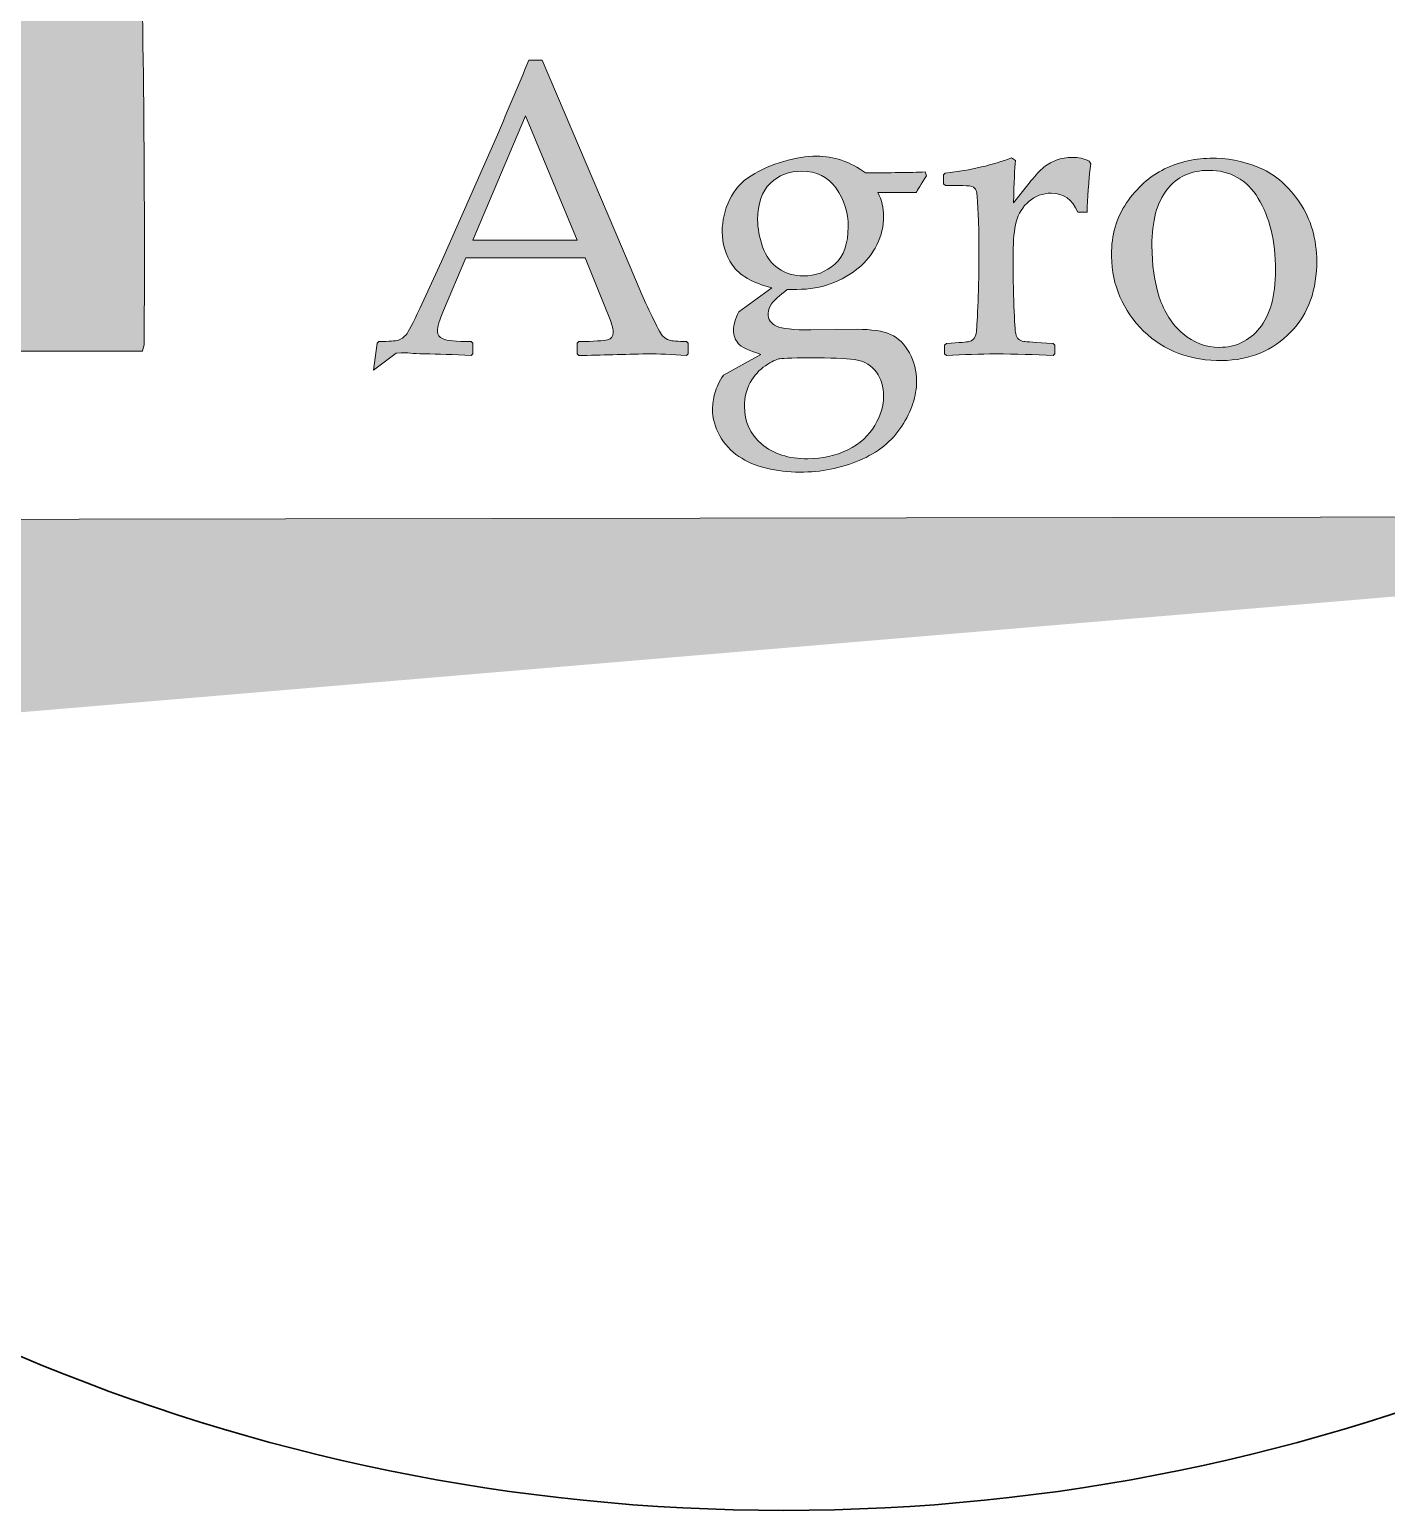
# Model space of a CAD drawing. Header units: inches. Extents: x -88 to 1851, y -517 to 1069.
# Drawn here: x 292.3 to 489.9, y 41.9 to 257.6 of the extents above; entities that cross this region are included whole.
import ezdxf

# ---------------------------------------------------------------- set-up
doc = ezdxf.new("R2010")
doc.units = ezdxf.units.IN
doc.header["$MEASUREMENT"] = 0
doc.layers.add('Layer 1', color=7, linetype='Continuous')

# ---------------------------------------------------------------- blocks, each defined once
blk = doc.blocks.new('block 4')
at = {"layer": 'Layer 1', "true_color": 0x754c24}
h = blk.add_hatch(color=27, dxfattribs=at)
h.dxf.hatch_style = 2
edge = h.paths.add_edge_path()
edge.add_spline(control_points=[(302.26, 374.32), (306.04, 377.49), (309.55, 380.07), (312.6, 383.11), (314.85, 385.36), (316.67, 386.08), (319.67, 384.44), (321.4, 383.5), (323.77, 383.73), (325.95, 384.29), (323.45, 384.78), (320.94, 385.28), (317.42, 385.97), (321.08, 389.86), (323.87, 392.84), (327.04, 396.22), (327.04, 396.22), (327.04, 393.4), (327.04, 393.4), (329.02, 397.28), (330.87, 401.34), (333.1, 405.18), (335.39, 409.11), (338.06, 412.83), (341.38, 416.3), (338.65, 408.83), (335.92, 401.36), (333.13, 393.71), (338.58, 393.54), (344.26, 398.55), (350.81, 394.07), (350.02, 393.67), (349.68, 393.43), (349.3, 393.31), (335.02, 388.89), (324.18, 379.46), (314.35, 368.77), (310.79, 364.91), (308.02, 360.29), (305.21, 355.81), (304.38, 354.48), (304.32, 352.43), (304.46, 350.76), (308.27, 304.55), (309.17, 258.25), (308.95, 211.92), (308.95, 211.65), (308.85, 211.39), (308.71, 210.71), (308.71, 210.71), (276.35, 210.71), (276.35, 210.71), (276.63, 214.55), (276.91, 218.31), (277.18, 222.07), (279.74, 258.07), (282.29, 294.08), (284.85, 330.08), (285.44, 338.37), (285.67, 346.71), (286.77, 354.92), (287.46, 359.98), (285.93, 363.73), (282.43, 366.83), (277.04, 371.61), (271.56, 376.31), (265.86, 380.73), (263.07, 382.89), (259.7, 384.31), (256.63, 386.14), (255.98, 386.52), (255.25, 387.13), (255, 387.8), (253.63, 391.45), (252.4, 395.15), (250.76, 399.88), (253.5, 398.79), (255.17, 398.01), (256.91, 397.47), (259.08, 396.8), (259.78, 395.6), (259.58, 393.25), (259.22, 388.92), (260.82, 385.62), (265.29, 384.02), (269.31, 382.57), (272.31, 383.92), (273.66, 389.02), (278.3, 385.33), (282.64, 381.88), (286.49, 378.82), (288.15, 381.74), (289.78, 384.58), (291.38, 387.45), (294.29, 392.67), (292.44, 398.42), (287.2, 401.32), (286.11, 401.92), (285.11, 403.35), (284.81, 404.59), (281.22, 419.3), (274.84, 432.62), (263.77, 443.05), (260.34, 446.3), (255.12, 448.26), (250.38, 449.4), (235.36, 453.01), (220.3, 451.06), (205.36, 448.33), (199.92, 447.35), (194.54, 446.01), (189.09, 445), (202.86, 451.51), (217.36, 455.34), (233.36, 456.69), (221.06, 462.44), (209.89, 468.15), (200.03, 478.11), (201.81, 477.41), (202.57, 477.18), (203.27, 476.83), (212.62, 472.07), (222.42, 468.02), (231.16, 462.33), (239.45, 456.94), (248.55, 456.09), (258.07, 454.15), (256.66, 479.13), (261.4, 502.83), (269.29, 526), (267.89, 513.04), (266.49, 500.08), (265.1, 487.12), (265.58, 486.95), (266.07, 486.79), (266.56, 486.63), (274.4, 500.91), (285, 511.79), (301.83, 515.62), (301.34, 515.1), (301.17, 514.79), (300.9, 514.65), (292.4, 509.88), (285.28, 503.6), (278.67, 496.37), (268.13, 484.85), (263.87, 472.08), (267.49, 456.7), (268.44, 452.65), (269.9, 449.68), (272.97, 446.5), (278.67, 440.61), (283.04, 433.42), (287.93, 426.75), (288.88, 425.44), (289.66, 424), (290.64, 422.44), (293.79, 428.99), (296.81, 435.3), (299.86, 441.61), (300.69, 443.32), (301.31, 445.21), (302.46, 446.66), (313.05, 460), (316.5, 476.17), (320.72, 492.05), (321.07, 493.35), (321.36, 494.67), (322.38, 495.93), (322.02, 491.77), (321.76, 487.61), (321.27, 483.47), (320.78, 479.31), (320.07, 475.18), (319.76, 470.58), (338.02, 490.61), (361.11, 499.9), (387.7, 501.57), (367.15, 496.77), (348.45, 488.6), (334.06, 472.78), (341.62, 473.74), (349.12, 475.13), (356.66, 475.53), (364.19, 475.93), (371.77, 475.33), (379.31, 474.74), (363.41, 473.97), (347.81, 471.86), (332.69, 466.75), (328.27, 465.25), (324.74, 463.13), (321.72, 459.12), (310.58, 444.31), (303.46, 427.64), (297.8, 410.24), (296.92, 407.55), (297.36, 404.38), (297.4, 401.44), (297.43, 398.59), (297.75, 395.74), (297.91, 392.88), (298.11, 389.22), (297.21, 385.56), (300.41, 382.28), (301.91, 380.73), (301.61, 377.44), (302.26, 374.32)], knot_values=[0, 0, 0, 0, 1, 1, 1, 2, 2, 2, 3, 3, 3, 4, 4, 4, 5, 5, 5, 6, 6, 6, 7, 7, 7, 8, 8, 8, 9, 9, 9, 10, 10, 10, 11, 11, 11, 12, 12, 12, 13, 13, 13, 14, 14, 14, 15, 15, 15, 16, 16, 16, 17, 17, 17, 18, 18, 18, 19, 19, 19, 20, 20, 20, 21, 21, 21, 22, 22, 22, 23, 23, 23, 24, 24, 24, 25, 25, 25, 26, 26, 26, 27, 27, 27, 28, 28, 28, 29, 29, 29, 30, 30, 30, 31, 31, 31, 32, 32, 32, 33, 33, 33, 34, 34, 34, 35, 35, 35, 36, 36, 36, 37, 37, 37, 38, 38, 38, 39, 39, 39, 40, 40, 40, 41, 41, 41, 42, 42, 42, 43, 43, 43, 44, 44, 44, 45, 45, 45, 46, 46, 46, 47, 47, 47, 48, 48, 48, 49, 49, 49, 50, 50, 50, 51, 51, 51, 52, 52, 52, 53, 53, 53, 54, 54, 54, 55, 55, 55, 56, 56, 56, 57, 57, 57, 58, 58, 58, 59, 59, 59, 60, 60, 60, 61, 61, 61, 62, 62, 62, 63, 63, 63, 64, 64, 64, 65, 65, 65, 66, 66, 66, 67, 67, 67, 68, 68, 68, 69, 69, 69, 69], degree=3, periodic=0)
edge.add_line((302.26, 374.32), (302.26, 374.32))
at = {"layer": 'Layer 1', "true_color": 0x603813}
h = blk.add_hatch(color=39, dxfattribs=at)
h.dxf.hatch_style = 2
h.paths.add_polyline_path([(356.83, 226.89), (372.01, 226.89), (364.48, 244.98)])
edge = h.paths.add_edge_path()
edge.add_spline(control_points=[(345.66, 210.45), (345.66, 210.45), (342.35, 207.97), (342.35, 207.97), (342.35, 207.97), (342.88, 211.87), (342.88, 211.87), (342.88, 211.87), (343.15, 212.11), (343.15, 212.11), (344.61, 212.13), (345.55, 212.2), (345.97, 212.33), (346.39, 212.46), (346.77, 212.72), (347.09, 213.11), (347.43, 213.5), (348.09, 214.78), (349.09, 216.94), (349.09, 216.94), (352.24, 223.78), (352.24, 223.78), (352.24, 223.78), (360.4, 242.25), (360.4, 242.25), (361.94, 245.87), (363.47, 249.48), (364.99, 253.1), (364.99, 253.1), (366.94, 253.1), (366.94, 253.1), (366.94, 253.1), (379.74, 222.99), (379.74, 222.99), (379.74, 222.99), (381.45, 218.97), (381.45, 218.97), (381.95, 217.83), (382.53, 216.6), (383.18, 215.25), (383.83, 213.91), (384.27, 213.13), (384.52, 212.88), (384.78, 212.65), (385.09, 212.46), (385.45, 212.33), (385.82, 212.2), (386.65, 212.13), (387.93, 212.11), (387.93, 212.11), (388.17, 211.87), (388.17, 211.87), (388.17, 211.87), (388.17, 210.31), (388.17, 210.31), (388.17, 210.31), (387.93, 210.07), (387.93, 210.07), (385.81, 210.25), (383.9, 210.34), (382.2, 210.34), (378.88, 210.24), (375.56, 210.15), (372.24, 210.07), (372.24, 210.07), (372.01, 210.31), (372.01, 210.31), (372.01, 210.31), (372.01, 211.87), (372.01, 211.87), (372.01, 211.87), (372.24, 212.11), (372.24, 212.11), (374.48, 212.15), (375.88, 212.24), (376.44, 212.39), (377, 212.54), (377.28, 212.88), (377.28, 213.43), (377.28, 213.87), (377.14, 214.45), (376.86, 215.17), (376.86, 215.17), (373.17, 224.31), (373.17, 224.31), (373.17, 224.31), (355.81, 224.31), (355.81, 224.31), (355.81, 224.31), (352.54, 216.64), (352.54, 216.64), (351.96, 215.25), (351.67, 214.25), (351.67, 213.6), (351.67, 213.1), (351.94, 212.73), (352.48, 212.5), (353.02, 212.26), (354.38, 212.13), (356.56, 212.11), (356.56, 212.11), (356.83, 211.87), (356.83, 211.87), (356.83, 211.87), (356.83, 210.31), (356.83, 210.31), (356.83, 210.31), (356.59, 210.07), (356.59, 210.07), (354.01, 210.23), (351.75, 210.31), (349.81, 210.31), (347.61, 210.31), (347.9, 210.61), (345.66, 210.45)], knot_values=[0, 0, 0, 0, 1, 1, 1, 2, 2, 2, 3, 3, 3, 4, 4, 4, 5, 5, 5, 6, 6, 6, 7, 7, 7, 8, 8, 8, 9, 9, 9, 10, 10, 10, 11, 11, 11, 12, 12, 12, 13, 13, 13, 14, 14, 14, 15, 15, 15, 16, 16, 16, 17, 17, 17, 18, 18, 18, 19, 19, 19, 20, 20, 20, 21, 21, 21, 22, 22, 22, 23, 23, 23, 24, 24, 24, 25, 25, 25, 26, 26, 26, 27, 27, 27, 28, 28, 28, 29, 29, 29, 30, 30, 30, 31, 31, 31, 32, 32, 32, 33, 33, 33, 34, 34, 34, 35, 35, 35, 36, 36, 36, 37, 37, 37, 38, 38, 38, 38], degree=3, periodic=0)
edge.add_line((345.66, 210.45), (345.66, 210.45))
h = blk.add_hatch(color=39, dxfattribs=at)
h.dxf.hatch_style = 2
edge = h.paths.add_edge_path()
edge.add_spline(control_points=[(422.69, 236.82), (422.69, 236.82), (422.93, 236.28), (422.93, 236.28), (422.11, 235.02), (421.6, 234.2), (421.4, 233.82), (421.4, 233.82), (415.82, 233.82), (415.82, 233.82), (416.38, 232.72), (416.66, 231.57), (416.66, 230.37), (416.66, 228.95), (416.34, 227.57), (415.69, 226.23), (415.04, 224.89), (414.13, 223.75), (412.97, 222.81), (411.81, 221.87), (410.5, 221.12), (409.03, 220.56), (407.56, 220.01), (405.88, 219.72), (404.01, 219.72), (404.01, 219.72), (402.63, 219.72), (402.63, 219.72), (401.45, 218.79), (400.69, 218.08), (400.35, 217.63), (400.01, 217.16), (399.84, 216.69), (399.84, 216.22), (399.84, 215.33), (400.24, 214.72), (401.05, 214.36), (401.86, 214), (403.54, 213.81), (406.08, 213.81), (406.08, 213.81), (412.79, 213.9), (412.79, 213.9), (414.91, 213.9), (416.54, 213.66), (417.67, 213.16), (418.8, 212.66), (419.71, 211.76), (420.41, 210.47), (421.11, 209.18), (421.46, 207.82), (421.46, 206.38), (421.46, 204.18), (420.75, 201.98), (419.32, 199.79), (417.89, 197.6), (415.82, 195.94), (413.12, 194.8), (410.43, 193.66), (407.54, 193.09), (404.49, 193.09), (402.75, 193.09), (401.11, 193.28), (399.58, 193.66), (398.05, 194.04), (396.71, 194.62), (395.56, 195.39), (394.41, 196.15), (393.49, 197.16), (392.79, 198.4), (392.09, 199.64), (391.74, 200.93), (391.74, 202.27), (391.74, 203.01), (391.85, 203.78), (392.07, 204.59), (392.29, 205.4), (392.71, 206.28), (393.33, 207.22), (393.33, 207.22), (398.76, 210.25), (398.76, 210.25), (397.02, 210.79), (395.92, 211.32), (395.47, 211.85), (395.02, 212.38), (394.8, 213.02), (394.8, 213.76), (394.8, 214.51), (395.05, 215.42), (395.55, 216.45), (395.55, 216.45), (400.38, 219.93), (400.38, 219.93), (397.54, 220.67), (395.62, 221.78), (394.63, 223.26), (393.64, 224.74), (393.15, 226.36), (393.15, 228.12), (393.15, 229.74), (393.5, 231.29), (394.2, 232.76), (394.9, 234.23), (395.95, 235.4), (397.36, 236.28), (398.77, 237.16), (400.35, 237.86), (402.1, 238.37), (403.85, 238.87), (405.45, 239.13), (406.89, 239.13), (409.39, 239.13), (411.76, 238.32), (414.02, 236.7), (417.64, 236.7), (420.53, 236.74), (422.69, 236.82)], knot_values=[0, 0, 0, 0, 1, 1, 1, 2, 2, 2, 3, 3, 3, 4, 4, 4, 5, 5, 5, 6, 6, 6, 7, 7, 7, 8, 8, 8, 9, 9, 9, 10, 10, 10, 11, 11, 11, 12, 12, 12, 13, 13, 13, 14, 14, 14, 15, 15, 15, 16, 16, 16, 17, 17, 17, 18, 18, 18, 19, 19, 19, 20, 20, 20, 21, 21, 21, 22, 22, 22, 23, 23, 23, 24, 24, 24, 25, 25, 25, 26, 26, 26, 27, 27, 27, 28, 28, 28, 29, 29, 29, 30, 30, 30, 31, 31, 31, 32, 32, 32, 33, 33, 33, 34, 34, 34, 35, 35, 35, 36, 36, 36, 37, 37, 37, 38, 38, 38, 39, 39, 39, 39], degree=3, periodic=0)
edge.add_line((422.69, 236.82), (422.69, 236.82))
edge = h.paths.add_edge_path()
edge.add_spline(control_points=[(407.1, 209.74), (403.87, 209.74), (402.02, 209.7), (401.53, 209.62), (401.04, 209.54), (400.35, 209.2), (399.45, 208.6), (398.55, 208), (397.81, 207.18), (397.24, 206.15), (396.67, 205.12), (396.39, 203.97), (396.39, 202.69), (396.39, 200.43), (397.23, 198.59), (398.91, 197.17), (400.59, 195.75), (402.83, 195.04), (405.62, 195.04), (407.73, 195.04), (409.66, 195.48), (411.44, 196.36), (413.22, 197.24), (414.54, 198.42), (415.39, 199.9), (416.24, 201.38), (416.66, 202.8), (416.66, 204.16), (416.66, 205.52), (416.31, 206.68), (415.6, 207.65), (414.89, 208.62), (413.97, 209.21), (412.84, 209.42), (411.71, 209.63), (409.79, 209.74), (407.1, 209.74)], knot_values=[0, 0, 0, 0, 1, 1, 1, 2, 2, 2, 3, 3, 3, 4, 4, 4, 5, 5, 5, 6, 6, 6, 7, 7, 7, 8, 8, 8, 9, 9, 9, 10, 10, 10, 11, 11, 11, 12, 12, 12, 12], degree=3, periodic=0)
edge.add_line((407.1, 209.74), (407.1, 209.74))
edge = h.paths.add_edge_path()
edge.add_spline(control_points=[(398.31, 229.86), (398.31, 228.64), (398.55, 227.33), (399.03, 225.93), (399.51, 224.53), (400.28, 223.47), (401.35, 222.75), (402.42, 222.03), (403.62, 221.67), (404.97, 221.67), (406.75, 221.67), (408.28, 222.25), (409.57, 223.41), (410.86, 224.57), (411.5, 226.38), (411.5, 228.84), (411.5, 230.92), (410.92, 232.79), (409.74, 234.45), (408.56, 236.11), (406.89, 236.94), (404.73, 236.94), (402.91, 236.94), (401.38, 236.34), (400.15, 235.16), (398.92, 233.97), (398.31, 232.2), (398.31, 229.86)], knot_values=[0, 0, 0, 0, 1, 1, 1, 2, 2, 2, 3, 3, 3, 4, 4, 4, 5, 5, 5, 6, 6, 6, 7, 7, 7, 8, 8, 8, 9, 9, 9, 9], degree=3, periodic=0)
edge.add_line((398.31, 229.86), (398.31, 229.86))
h = blk.add_hatch(color=39, dxfattribs=at)
h.dxf.hatch_style = 2
edge = h.paths.add_edge_path()
edge.add_spline(control_points=[(435.29, 238.89), (435.29, 238.89), (435.86, 238.5), (435.86, 238.5), (435.74, 237.34), (435.65, 235.28), (435.59, 232.32), (435.59, 232.32), (437.84, 235.17), (437.84, 235.17), (438.58, 236.11), (439.23, 236.83), (439.8, 237.34), (440.37, 237.85), (441.04, 238.25), (441.8, 238.53), (442.56, 238.81), (443.34, 238.95), (444.14, 238.95), (445.02, 238.95), (445.84, 238.77), (446.62, 238.41), (446.62, 238.41), (446.84, 237.99), (446.84, 237.99), (446.51, 235.33), (446.34, 232.99), (446.3, 230.97), (446.3, 230.97), (444.95, 230.97), (444.95, 230.97), (444.15, 232.81), (442.86, 233.73), (441.08, 233.73), (439.84, 233.73), (438.76, 233.33), (437.84, 232.55), (436.92, 231.75), (436.3, 230.77), (435.99, 229.58), (435.68, 228.39), (435.53, 226.88), (435.53, 225.06), (435.53, 225.06), (435.53, 221.73), (435.53, 221.73), (435.53, 221.13), (435.57, 219.66), (435.65, 217.32), (435.73, 214.99), (435.81, 213.64), (435.9, 213.27), (435.99, 212.92), (436.13, 212.65), (436.32, 212.48), (436.51, 212.31), (436.76, 212.2), (437.07, 212.14), (437.38, 212.08), (438.81, 211.98), (441.35, 211.84), (441.35, 211.84), (441.62, 211.6), (441.62, 211.6), (441.62, 211.6), (441.62, 210.34), (441.62, 210.34), (441.62, 210.34), (441.35, 210.07), (441.35, 210.07), (438.69, 210.23), (435.91, 210.31), (433.01, 210.31), (430.71, 210.31), (428.31, 210.23), (425.81, 210.07), (425.81, 210.07), (425.54, 210.34), (425.54, 210.34), (425.54, 210.34), (425.54, 211.6), (425.54, 211.6), (425.54, 211.6), (425.81, 211.84), (425.81, 211.84), (427.75, 211.96), (428.85, 212.05), (429.09, 212.11), (429.34, 212.17), (429.56, 212.29), (429.76, 212.48), (429.94, 212.67), (430.07, 212.96), (430.15, 213.35), (430.21, 213.74), (430.29, 215.03), (430.38, 217.22), (430.48, 219.41), (430.52, 221.06), (430.52, 222.18), (430.52, 222.18), (430.52, 228.09), (430.52, 228.09), (430.52, 228.89), (430.48, 229.98), (430.4, 231.36), (430.32, 232.74), (430.25, 233.59), (430.2, 233.91), (430.15, 234.23), (430, 234.46), (429.74, 234.62), (429.48, 234.76), (428.96, 234.84), (428.18, 234.84), (428.18, 234.84), (425.66, 234.87), (425.66, 234.87), (425.66, 234.87), (425.39, 235.11), (425.39, 235.11), (425.39, 235.11), (425.39, 236.4), (425.39, 236.4), (425.39, 236.4), (425.63, 236.64), (425.63, 236.64), (429.45, 237.1), (432.67, 237.85), (435.29, 238.89)], knot_values=[0, 0, 0, 0, 1, 1, 1, 2, 2, 2, 3, 3, 3, 4, 4, 4, 5, 5, 5, 6, 6, 6, 7, 7, 7, 8, 8, 8, 9, 9, 9, 10, 10, 10, 11, 11, 11, 12, 12, 12, 13, 13, 13, 14, 14, 14, 15, 15, 15, 16, 16, 16, 17, 17, 17, 18, 18, 18, 19, 19, 19, 20, 20, 20, 21, 21, 21, 22, 22, 22, 23, 23, 23, 24, 24, 24, 25, 25, 25, 26, 26, 26, 27, 27, 27, 28, 28, 28, 29, 29, 29, 30, 30, 30, 31, 31, 31, 32, 32, 32, 33, 33, 33, 34, 34, 34, 35, 35, 35, 36, 36, 36, 37, 37, 37, 38, 38, 38, 39, 39, 39, 40, 40, 40, 41, 41, 41, 42, 42, 42, 43, 43, 43, 43], degree=3, periodic=0)
edge.add_line((435.29, 238.89), (435.29, 238.89))
h = blk.add_hatch(color=39, dxfattribs=at)
h.dxf.hatch_style = 2
edge = h.paths.add_edge_path()
edge.add_spline(control_points=[(465.15, 238.82), (467.53, 238.76), (469.81, 238.2), (471.99, 237.17), (474.17, 236.12), (476.03, 234.36), (477.57, 231.89), (479.12, 229.42), (479.84, 226.51), (479.75, 223.17), (479.63, 218.98), (478.21, 215.6), (475.49, 213.03), (472.77, 210.47), (469.33, 209.24), (465.17, 209.36), (460.59, 209.49), (456.87, 211.11), (453.99, 214.22), (451.12, 217.33), (449.74, 221.02), (449.86, 225.3), (449.94, 228.1), (450.77, 230.58), (452.33, 232.73), (453.91, 234.89), (455.79, 236.46), (458, 237.45), (460.21, 238.44), (462.59, 238.9), (465.15, 238.82)], knot_values=[0, 0, 0, 0, 1, 1, 1, 2, 2, 2, 3, 3, 3, 4, 4, 4, 5, 5, 5, 6, 6, 6, 7, 7, 7, 8, 8, 8, 9, 9, 9, 10, 10, 10, 10], degree=3, periodic=0)
edge.add_line((465.15, 238.82), (465.15, 238.82))
edge = h.paths.add_edge_path()
edge.add_spline(control_points=[(455.74, 226.11), (455.74, 223.31), (456.1, 220.81), (456.82, 218.6), (457.54, 216.39), (458.68, 214.62), (460.24, 213.28), (461.8, 211.94), (463.58, 211.27), (465.58, 211.27), (467.94, 211.27), (469.89, 212.2), (471.43, 214.07), (472.97, 215.94), (473.74, 218.75), (473.74, 222.51), (473.74, 226.77), (472.9, 230.26), (471.23, 232.98), (469.56, 235.7), (467.16, 237.06), (464.02, 237.06), (461.42, 237.06), (459.39, 236.12), (457.93, 234.24), (456.47, 232.36), (455.74, 229.65), (455.74, 226.11)], knot_values=[0, 0, 0, 0, 1, 1, 1, 2, 2, 2, 3, 3, 3, 4, 4, 4, 5, 5, 5, 6, 6, 6, 7, 7, 7, 8, 8, 8, 9, 9, 9, 9], degree=3, periodic=0)
edge.add_line((455.74, 226.11), (455.74, 226.11))
at = {"layer": 'Layer 1', "true_color": 0xfbb03b}
h = blk.add_hatch(color=40, dxfattribs=at)
h.dxf.hatch_style = 2
h.paths.add_polyline_path([(269.28, 156.29), (269.28, 186.19), (630.97, 186.76)])
at = {"layer": 'Layer 1', "lineweight": 0}
for points in [[(356.83, 226.89), (372.01, 226.89), (364.48, 244.98), (356.83, 226.89)], [(269.28, 156.29), (269.28, 186.19), (630.97, 186.76)]]:
    blk.add_lwpolyline(points, dxfattribs=at)
at = {"layer": 'Layer 1', "color": 7, "lineweight": 35, "true_color": 0xffffff}
blk.add_open_spline([(687.92, 327.66), (687.92, 169.81), (559.96, 41.85), (402.11, 41.85), (244.27, 41.85), (116.31, 169.81), (116.31, 327.66), (116.31, 485.5), (244.27, 613.46), (402.11, 613.46), (559.96, 613.46), (687.92, 485.5), (687.92, 327.66)], degree=3, knots=[0, 0, 0, 0, 1, 1, 1, 2, 2, 2, 3, 3, 3, 4, 4, 4, 4], dxfattribs=at)
at = {"layer": 'Layer 1', "lineweight": 0}
for points, knots in [([(302.26, 374.32), (306.04, 377.49), (309.55, 380.07), (312.6, 383.11), (314.85, 385.36), (316.67, 386.08), (319.67, 384.44), (321.4, 383.5), (323.77, 383.73), (325.95, 384.29), (323.45, 384.78), (320.94, 385.28), (317.42, 385.97), (321.08, 389.86), (323.87, 392.84), (327.04, 396.22), (327.04, 396.22), (327.04, 393.4), (327.04, 393.4), (329.02, 397.28), (330.87, 401.34), (333.1, 405.18), (335.39, 409.11), (338.06, 412.83), (341.38, 416.3), (338.65, 408.83), (335.92, 401.36), (333.13, 393.71), (338.58, 393.54), (344.26, 398.55), (350.81, 394.07), (350.02, 393.67), (349.68, 393.43), (349.3, 393.31), (335.02, 388.89), (324.18, 379.46), (314.35, 368.77), (310.79, 364.91), (308.02, 360.29), (305.21, 355.81), (304.38, 354.48), (304.32, 352.43), (304.46, 350.76), (308.27, 304.55), (309.17, 258.25), (308.95, 211.92), (308.95, 211.65), (308.85, 211.39), (308.71, 210.71), (308.71, 210.71), (276.35, 210.71), (276.35, 210.71), (276.63, 214.55), (276.91, 218.31), (277.18, 222.07), (279.74, 258.07), (282.29, 294.08), (284.85, 330.08), (285.44, 338.37), (285.67, 346.71), (286.77, 354.92), (287.46, 359.98), (285.93, 363.73), (282.43, 366.83), (277.04, 371.61), (271.56, 376.31), (265.86, 380.73), (263.07, 382.89), (259.7, 384.31), (256.63, 386.14), (255.98, 386.52), (255.25, 387.13), (255, 387.8), (253.63, 391.45), (252.4, 395.15), (250.76, 399.88), (253.5, 398.79), (255.17, 398.01), (256.91, 397.47), (259.08, 396.8), (259.78, 395.6), (259.58, 393.25), (259.22, 388.92), (260.82, 385.62), (265.29, 384.02), (269.31, 382.57), (272.31, 383.92), (273.66, 389.02), (278.3, 385.33), (282.64, 381.88), (286.49, 378.82), (288.15, 381.74), (289.78, 384.58), (291.38, 387.45), (294.29, 392.67), (292.44, 398.42), (287.2, 401.32), (286.11, 401.92), (285.11, 403.35), (284.81, 404.59), (281.22, 419.3), (274.84, 432.62), (263.77, 443.05), (260.34, 446.3), (255.12, 448.26), (250.38, 449.4), (235.36, 453.01), (220.3, 451.06), (205.36, 448.33), (199.92, 447.35), (194.54, 446.01), (189.09, 445), (202.86, 451.51), (217.36, 455.34), (233.36, 456.69), (221.06, 462.44), (209.89, 468.15), (200.03, 478.11), (201.81, 477.41), (202.57, 477.18), (203.27, 476.83), (212.62, 472.07), (222.42, 468.02), (231.16, 462.33), (239.45, 456.94), (248.55, 456.09), (258.07, 454.15), (256.66, 479.13), (261.4, 502.83), (269.29, 526), (267.89, 513.04), (266.49, 500.08), (265.1, 487.12), (265.58, 486.95), (266.07, 486.79), (266.56, 486.63), (274.4, 500.91), (285, 511.79), (301.83, 515.62), (301.34, 515.1), (301.17, 514.79), (300.9, 514.65), (292.4, 509.88), (285.28, 503.6), (278.67, 496.37), (268.13, 484.85), (263.87, 472.08), (267.49, 456.7), (268.44, 452.65), (269.9, 449.68), (272.97, 446.5), (278.67, 440.61), (283.04, 433.42), (287.93, 426.75), (288.88, 425.44), (289.66, 424), (290.64, 422.44), (293.79, 428.99), (296.81, 435.3), (299.86, 441.61), (300.69, 443.32), (301.31, 445.21), (302.46, 446.66), (313.05, 460), (316.5, 476.17), (320.72, 492.05), (321.07, 493.35), (321.36, 494.67), (322.38, 495.93), (322.02, 491.77), (321.76, 487.61), (321.27, 483.47), (320.78, 479.31), (320.07, 475.18), (319.76, 470.58), (338.02, 490.61), (361.11, 499.9), (387.7, 501.57), (367.15, 496.77), (348.45, 488.6), (334.06, 472.78), (341.62, 473.74), (349.12, 475.13), (356.66, 475.53), (364.19, 475.93), (371.77, 475.33), (379.31, 474.74), (363.41, 473.97), (347.81, 471.86), (332.69, 466.75), (328.27, 465.25), (324.74, 463.13), (321.72, 459.12), (310.58, 444.31), (303.46, 427.64), (297.8, 410.24), (296.92, 407.55), (297.36, 404.38), (297.4, 401.44), (297.43, 398.59), (297.75, 395.74), (297.91, 392.88), (298.11, 389.22), (297.21, 385.56), (300.41, 382.28), (301.91, 380.73), (301.61, 377.44), (302.26, 374.32)], [0, 0, 0, 0, 1, 1, 1, 2, 2, 2, 3, 3, 3, 4, 4, 4, 5, 5, 5, 6, 6, 6, 7, 7, 7, 8, 8, 8, 9, 9, 9, 10, 10, 10, 11, 11, 11, 12, 12, 12, 13, 13, 13, 14, 14, 14, 15, 15, 15, 16, 16, 16, 17, 17, 17, 18, 18, 18, 19, 19, 19, 20, 20, 20, 21, 21, 21, 22, 22, 22, 23, 23, 23, 24, 24, 24, 25, 25, 25, 26, 26, 26, 27, 27, 27, 28, 28, 28, 29, 29, 29, 30, 30, 30, 31, 31, 31, 32, 32, 32, 33, 33, 33, 34, 34, 34, 35, 35, 35, 36, 36, 36, 37, 37, 37, 38, 38, 38, 39, 39, 39, 40, 40, 40, 41, 41, 41, 42, 42, 42, 43, 43, 43, 44, 44, 44, 45, 45, 45, 46, 46, 46, 47, 47, 47, 48, 48, 48, 49, 49, 49, 50, 50, 50, 51, 51, 51, 52, 52, 52, 53, 53, 53, 54, 54, 54, 55, 55, 55, 56, 56, 56, 57, 57, 57, 58, 58, 58, 59, 59, 59, 60, 60, 60, 61, 61, 61, 62, 62, 62, 63, 63, 63, 64, 64, 64, 65, 65, 65, 66, 66, 66, 67, 67, 67, 68, 68, 68, 69, 69, 69, 69]), ([(345.66, 210.45), (345.66, 210.45), (342.35, 207.97), (342.35, 207.97), (342.35, 207.97), (342.88, 211.87), (342.88, 211.87), (342.88, 211.87), (343.15, 212.11), (343.15, 212.11), (344.61, 212.13), (345.55, 212.2), (345.97, 212.33), (346.39, 212.46), (346.77, 212.72), (347.09, 213.11), (347.43, 213.5), (348.09, 214.78), (349.09, 216.94), (349.09, 216.94), (352.24, 223.78), (352.24, 223.78), (352.24, 223.78), (360.4, 242.25), (360.4, 242.25), (361.94, 245.87), (363.47, 249.48), (364.99, 253.1), (364.99, 253.1), (366.94, 253.1), (366.94, 253.1), (366.94, 253.1), (379.74, 222.99), (379.74, 222.99), (379.74, 222.99), (381.45, 218.97), (381.45, 218.97), (381.95, 217.83), (382.53, 216.6), (383.18, 215.25), (383.83, 213.91), (384.27, 213.13), (384.52, 212.88), (384.78, 212.65), (385.09, 212.46), (385.45, 212.33), (385.82, 212.2), (386.65, 212.13), (387.93, 212.11), (387.93, 212.11), (388.17, 211.87), (388.17, 211.87), (388.17, 211.87), (388.17, 210.31), (388.17, 210.31), (388.17, 210.31), (387.93, 210.07), (387.93, 210.07), (385.81, 210.25), (383.9, 210.34), (382.2, 210.34), (378.88, 210.24), (375.56, 210.15), (372.24, 210.07), (372.24, 210.07), (372.01, 210.31), (372.01, 210.31), (372.01, 210.31), (372.01, 211.87), (372.01, 211.87), (372.01, 211.87), (372.24, 212.11), (372.24, 212.11), (374.48, 212.15), (375.88, 212.24), (376.44, 212.39), (377, 212.54), (377.28, 212.88), (377.28, 213.43), (377.28, 213.87), (377.14, 214.45), (376.86, 215.17), (376.86, 215.17), (373.17, 224.31), (373.17, 224.31), (373.17, 224.31), (355.81, 224.31), (355.81, 224.31), (355.81, 224.31), (352.54, 216.64), (352.54, 216.64), (351.96, 215.25), (351.67, 214.25), (351.67, 213.6), (351.67, 213.1), (351.94, 212.73), (352.48, 212.5), (353.02, 212.26), (354.38, 212.13), (356.56, 212.11), (356.56, 212.11), (356.83, 211.87), (356.83, 211.87), (356.83, 211.87), (356.83, 210.31), (356.83, 210.31), (356.83, 210.31), (356.59, 210.07), (356.59, 210.07), (354.01, 210.23), (351.75, 210.31), (349.81, 210.31), (347.61, 210.31), (347.9, 210.61), (345.66, 210.45)], [0, 0, 0, 0, 1, 1, 1, 2, 2, 2, 3, 3, 3, 4, 4, 4, 5, 5, 5, 6, 6, 6, 7, 7, 7, 8, 8, 8, 9, 9, 9, 10, 10, 10, 11, 11, 11, 12, 12, 12, 13, 13, 13, 14, 14, 14, 15, 15, 15, 16, 16, 16, 17, 17, 17, 18, 18, 18, 19, 19, 19, 20, 20, 20, 21, 21, 21, 22, 22, 22, 23, 23, 23, 24, 24, 24, 25, 25, 25, 26, 26, 26, 27, 27, 27, 28, 28, 28, 29, 29, 29, 30, 30, 30, 31, 31, 31, 32, 32, 32, 33, 33, 33, 34, 34, 34, 35, 35, 35, 36, 36, 36, 37, 37, 37, 38, 38, 38, 38]), ([(422.69, 236.82), (422.69, 236.82), (422.93, 236.28), (422.93, 236.28), (422.11, 235.02), (421.6, 234.2), (421.4, 233.82), (421.4, 233.82), (415.82, 233.82), (415.82, 233.82), (416.38, 232.72), (416.66, 231.57), (416.66, 230.37), (416.66, 228.95), (416.34, 227.57), (415.69, 226.23), (415.04, 224.89), (414.13, 223.75), (412.97, 222.81), (411.81, 221.87), (410.5, 221.12), (409.03, 220.56), (407.56, 220.01), (405.88, 219.72), (404.01, 219.72), (404.01, 219.72), (402.63, 219.72), (402.63, 219.72), (401.45, 218.79), (400.69, 218.08), (400.35, 217.63), (400.01, 217.16), (399.84, 216.69), (399.84, 216.22), (399.84, 215.33), (400.24, 214.72), (401.05, 214.36), (401.86, 214), (403.54, 213.81), (406.08, 213.81), (406.08, 213.81), (412.79, 213.9), (412.79, 213.9), (414.91, 213.9), (416.54, 213.66), (417.67, 213.16), (418.8, 212.66), (419.71, 211.76), (420.41, 210.47), (421.11, 209.18), (421.46, 207.82), (421.46, 206.38), (421.46, 204.18), (420.75, 201.98), (419.32, 199.79), (417.89, 197.6), (415.82, 195.94), (413.12, 194.8), (410.43, 193.66), (407.54, 193.09), (404.49, 193.09), (402.75, 193.09), (401.11, 193.28), (399.58, 193.66), (398.05, 194.04), (396.71, 194.62), (395.56, 195.39), (394.41, 196.15), (393.49, 197.16), (392.79, 198.4), (392.09, 199.64), (391.74, 200.93), (391.74, 202.27), (391.74, 203.01), (391.85, 203.78), (392.07, 204.59), (392.29, 205.4), (392.71, 206.28), (393.33, 207.22), (393.33, 207.22), (398.76, 210.25), (398.76, 210.25), (397.02, 210.79), (395.92, 211.32), (395.47, 211.85), (395.02, 212.38), (394.8, 213.02), (394.8, 213.76), (394.8, 214.51), (395.05, 215.42), (395.55, 216.45), (395.55, 216.45), (400.38, 219.93), (400.38, 219.93), (397.54, 220.67), (395.62, 221.78), (394.63, 223.26), (393.64, 224.74), (393.15, 226.36), (393.15, 228.12), (393.15, 229.74), (393.5, 231.29), (394.2, 232.76), (394.9, 234.23), (395.95, 235.4), (397.36, 236.28), (398.77, 237.16), (400.35, 237.86), (402.1, 238.37), (403.85, 238.87), (405.45, 239.13), (406.89, 239.13), (409.39, 239.13), (411.76, 238.32), (414.02, 236.7), (417.64, 236.7), (420.53, 236.74), (422.69, 236.82)], [0, 0, 0, 0, 1, 1, 1, 2, 2, 2, 3, 3, 3, 4, 4, 4, 5, 5, 5, 6, 6, 6, 7, 7, 7, 8, 8, 8, 9, 9, 9, 10, 10, 10, 11, 11, 11, 12, 12, 12, 13, 13, 13, 14, 14, 14, 15, 15, 15, 16, 16, 16, 17, 17, 17, 18, 18, 18, 19, 19, 19, 20, 20, 20, 21, 21, 21, 22, 22, 22, 23, 23, 23, 24, 24, 24, 25, 25, 25, 26, 26, 26, 27, 27, 27, 28, 28, 28, 29, 29, 29, 30, 30, 30, 31, 31, 31, 32, 32, 32, 33, 33, 33, 34, 34, 34, 35, 35, 35, 36, 36, 36, 37, 37, 37, 38, 38, 38, 39, 39, 39, 39]), ([(435.29, 238.89), (435.29, 238.89), (435.86, 238.5), (435.86, 238.5), (435.74, 237.34), (435.65, 235.28), (435.59, 232.32), (435.59, 232.32), (437.84, 235.17), (437.84, 235.17), (438.58, 236.11), (439.23, 236.83), (439.8, 237.34), (440.37, 237.85), (441.04, 238.25), (441.8, 238.53), (442.56, 238.81), (443.34, 238.95), (444.14, 238.95), (445.02, 238.95), (445.84, 238.77), (446.62, 238.41), (446.62, 238.41), (446.84, 237.99), (446.84, 237.99), (446.51, 235.33), (446.34, 232.99), (446.3, 230.97), (446.3, 230.97), (444.95, 230.97), (444.95, 230.97), (444.15, 232.81), (442.86, 233.73), (441.08, 233.73), (439.84, 233.73), (438.76, 233.33), (437.84, 232.55), (436.92, 231.75), (436.3, 230.77), (435.99, 229.58), (435.68, 228.39), (435.53, 226.88), (435.53, 225.06), (435.53, 225.06), (435.53, 221.73), (435.53, 221.73), (435.53, 221.13), (435.57, 219.66), (435.65, 217.32), (435.73, 214.99), (435.81, 213.64), (435.9, 213.27), (435.99, 212.92), (436.13, 212.65), (436.32, 212.48), (436.51, 212.31), (436.76, 212.2), (437.07, 212.14), (437.38, 212.08), (438.81, 211.98), (441.35, 211.84), (441.35, 211.84), (441.62, 211.6), (441.62, 211.6), (441.62, 211.6), (441.62, 210.34), (441.62, 210.34), (441.62, 210.34), (441.35, 210.07), (441.35, 210.07), (438.69, 210.23), (435.91, 210.31), (433.01, 210.31), (430.71, 210.31), (428.31, 210.23), (425.81, 210.07), (425.81, 210.07), (425.54, 210.34), (425.54, 210.34), (425.54, 210.34), (425.54, 211.6), (425.54, 211.6), (425.54, 211.6), (425.81, 211.84), (425.81, 211.84), (427.75, 211.96), (428.85, 212.05), (429.09, 212.11), (429.34, 212.17), (429.56, 212.29), (429.76, 212.48), (429.94, 212.67), (430.07, 212.96), (430.15, 213.35), (430.21, 213.74), (430.29, 215.03), (430.38, 217.22), (430.48, 219.41), (430.52, 221.06), (430.52, 222.18), (430.52, 222.18), (430.52, 228.09), (430.52, 228.09), (430.52, 228.89), (430.48, 229.98), (430.4, 231.36), (430.32, 232.74), (430.25, 233.59), (430.2, 233.91), (430.15, 234.23), (430, 234.46), (429.74, 234.62), (429.48, 234.76), (428.96, 234.84), (428.18, 234.84), (428.18, 234.84), (425.66, 234.87), (425.66, 234.87), (425.66, 234.87), (425.39, 235.11), (425.39, 235.11), (425.39, 235.11), (425.39, 236.4), (425.39, 236.4), (425.39, 236.4), (425.63, 236.64), (425.63, 236.64), (429.45, 237.1), (432.67, 237.85), (435.29, 238.89)], [0, 0, 0, 0, 1, 1, 1, 2, 2, 2, 3, 3, 3, 4, 4, 4, 5, 5, 5, 6, 6, 6, 7, 7, 7, 8, 8, 8, 9, 9, 9, 10, 10, 10, 11, 11, 11, 12, 12, 12, 13, 13, 13, 14, 14, 14, 15, 15, 15, 16, 16, 16, 17, 17, 17, 18, 18, 18, 19, 19, 19, 20, 20, 20, 21, 21, 21, 22, 22, 22, 23, 23, 23, 24, 24, 24, 25, 25, 25, 26, 26, 26, 27, 27, 27, 28, 28, 28, 29, 29, 29, 30, 30, 30, 31, 31, 31, 32, 32, 32, 33, 33, 33, 34, 34, 34, 35, 35, 35, 36, 36, 36, 37, 37, 37, 38, 38, 38, 39, 39, 39, 40, 40, 40, 41, 41, 41, 42, 42, 42, 43, 43, 43, 43]), ([(465.15, 238.82), (467.53, 238.76), (469.81, 238.2), (471.99, 237.17), (474.17, 236.12), (476.03, 234.36), (477.57, 231.89), (479.12, 229.42), (479.84, 226.51), (479.75, 223.17), (479.63, 218.98), (478.21, 215.6), (475.49, 213.03), (472.77, 210.47), (469.33, 209.24), (465.17, 209.36), (460.59, 209.49), (456.87, 211.11), (453.99, 214.22), (451.12, 217.33), (449.74, 221.02), (449.86, 225.3), (449.94, 228.1), (450.77, 230.58), (452.33, 232.73), (453.91, 234.89), (455.79, 236.46), (458, 237.45), (460.21, 238.44), (462.59, 238.9), (465.15, 238.82)], [0, 0, 0, 0, 1, 1, 1, 2, 2, 2, 3, 3, 3, 4, 4, 4, 5, 5, 5, 6, 6, 6, 7, 7, 7, 8, 8, 8, 9, 9, 9, 10, 10, 10, 10]), ([(398.31, 229.86), (398.31, 228.64), (398.55, 227.33), (399.03, 225.93), (399.51, 224.53), (400.28, 223.47), (401.35, 222.75), (402.42, 222.03), (403.62, 221.67), (404.97, 221.67), (406.75, 221.67), (408.28, 222.25), (409.57, 223.41), (410.86, 224.57), (411.5, 226.38), (411.5, 228.84), (411.5, 230.92), (410.92, 232.79), (409.74, 234.45), (408.56, 236.11), (406.89, 236.94), (404.73, 236.94), (402.91, 236.94), (401.38, 236.34), (400.15, 235.16), (398.92, 233.97), (398.31, 232.2), (398.31, 229.86)], [0, 0, 0, 0, 1, 1, 1, 2, 2, 2, 3, 3, 3, 4, 4, 4, 5, 5, 5, 6, 6, 6, 7, 7, 7, 8, 8, 8, 9, 9, 9, 9]), ([(455.74, 226.11), (455.74, 223.31), (456.1, 220.81), (456.82, 218.6), (457.54, 216.39), (458.68, 214.62), (460.24, 213.28), (461.8, 211.94), (463.58, 211.27), (465.58, 211.27), (467.94, 211.27), (469.89, 212.2), (471.43, 214.07), (472.97, 215.94), (473.74, 218.75), (473.74, 222.51), (473.74, 226.77), (472.9, 230.26), (471.23, 232.98), (469.56, 235.7), (467.16, 237.06), (464.02, 237.06), (461.42, 237.06), (459.39, 236.12), (457.93, 234.24), (456.47, 232.36), (455.74, 229.65), (455.74, 226.11)], [0, 0, 0, 0, 1, 1, 1, 2, 2, 2, 3, 3, 3, 4, 4, 4, 5, 5, 5, 6, 6, 6, 7, 7, 7, 8, 8, 8, 9, 9, 9, 9]), ([(407.1, 209.74), (403.87, 209.74), (402.02, 209.7), (401.53, 209.62), (401.04, 209.54), (400.35, 209.2), (399.45, 208.6), (398.55, 208), (397.81, 207.18), (397.24, 206.15), (396.67, 205.12), (396.39, 203.97), (396.39, 202.69), (396.39, 200.43), (397.23, 198.59), (398.91, 197.17), (400.59, 195.75), (402.83, 195.04), (405.62, 195.04), (407.73, 195.04), (409.66, 195.48), (411.44, 196.36), (413.22, 197.24), (414.54, 198.42), (415.39, 199.9), (416.24, 201.38), (416.66, 202.8), (416.66, 204.16), (416.66, 205.52), (416.31, 206.68), (415.6, 207.65), (414.89, 208.62), (413.97, 209.21), (412.84, 209.42), (411.71, 209.63), (409.79, 209.74), (407.1, 209.74)], [0, 0, 0, 0, 1, 1, 1, 2, 2, 2, 3, 3, 3, 4, 4, 4, 5, 5, 5, 6, 6, 6, 7, 7, 7, 8, 8, 8, 9, 9, 9, 10, 10, 10, 11, 11, 11, 12, 12, 12, 12])]:
    blk.add_open_spline(points, degree=3, knots=knots, dxfattribs=at)
blk = doc.blocks.new('block 3')
at = {"layer": 'Layer 1'}
blk.add_blockref('block 4', (0, 0), dxfattribs=at)
blk = doc.blocks.new('block 2')
at = {"layer": 'Layer 1'}
blk.add_blockref('block 3', (0, 0), dxfattribs=at)

msp = doc.modelspace()

# ---------------------------------------------------------------- block references
at = {"layer": 'Layer 1'}
msp.add_blockref('block 2', (0, 0), dxfattribs=at)

doc.saveas('drawing.dxf')
